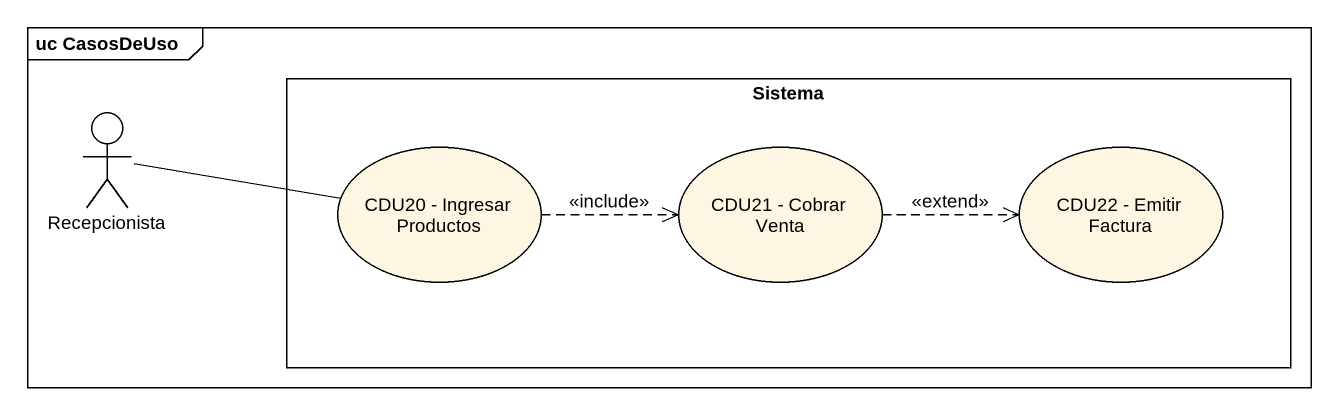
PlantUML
@startuml
mainframe uc CasosDeUso
actor Recepcionista
rectangle Sistema {
  usecase "CDU20 - Ingresar Productos" as CDU20_Ingresar_Productos
  usecase "CDU21 - Cobrar Venta" as CDU21_Cobrar_Venta
  usecase "CDU22 - Emitir Factura" as CDU22_Emitir_Factura
}
Recepcionista -right- CDU20_Ingresar_Productos
CDU20_Ingresar_Productos .right.> CDU21_Cobrar_Venta : <<include>>
CDU21_Cobrar_Venta .right.> CDU22_Emitir_Factura : <<extend>>
@enduml
